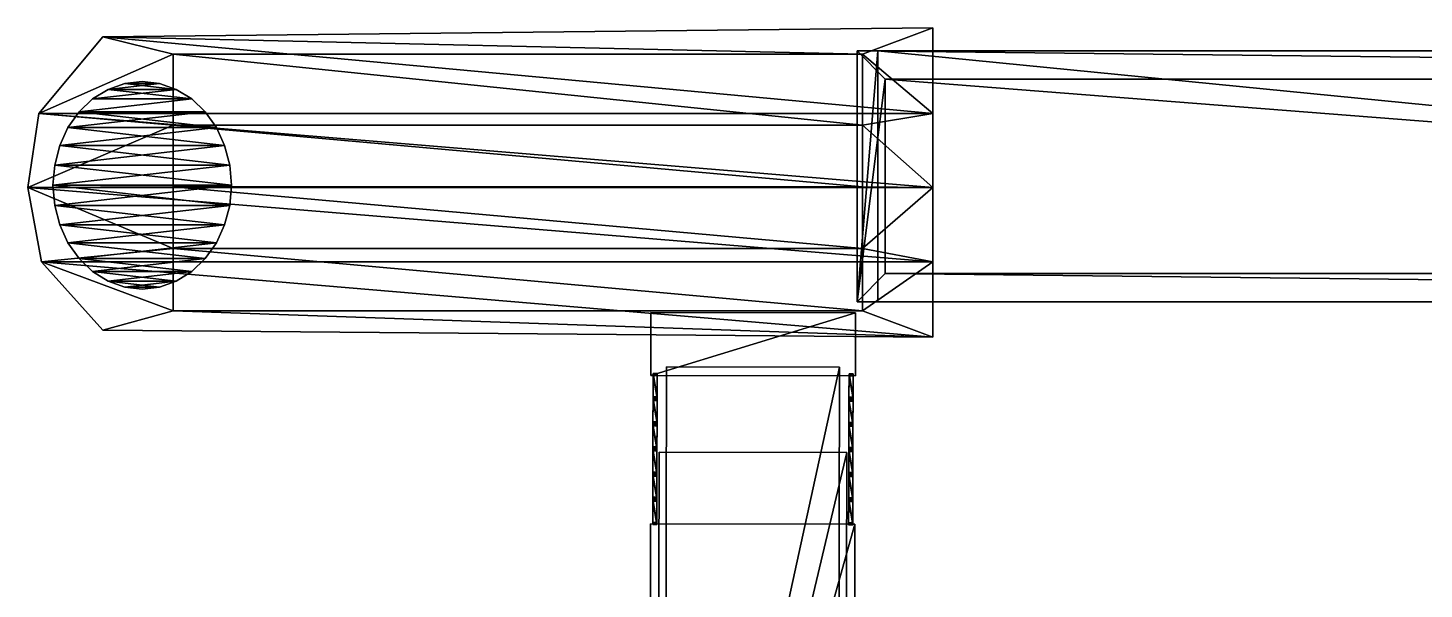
# Model space of a CAD drawing. Header units: millimetres. Extents: x -39 to 131, y -304 to 0.
# Drawn here: x -35.62 to -19.97, y -127.38 to -121.1 of the extents above; entities that cross this region are included whole.
import ezdxf

# ---------------------------------------------------------------- set-up
doc = ezdxf.new("R2010")
doc.units = ezdxf.units.MM
for name, color, linetype in [('CUBE_023_1', 7, 'Continuous'), ('MESH291', 7, 'Continuous'), ('MESH292', 7, 'Continuous'), ('MESH41', 7, 'Continuous'), ('MESH42', 7, 'Continuous'), ('MESH503', 7, 'Continuous'), ('TUNNEL1105', 7, 'Continuous'), ('TUNNEL2117', 7, 'Continuous'), ('TUNNEL3129', 7, 'Continuous')]:
    doc.layers.add(name, color=color, linetype=linetype)

msp = doc.modelspace()

# ---------------------------------------------------------------- meshes
at = {"layer": 'CUBE_023_1'}
mesh = msp.add_polyface(dxfattribs=at)
corners = [(1.88, -121.672, 7.955), (-26.328, -121.356, 5.884), (-26.013, -121.672, 5.907), (2.195, -121.356, 7.978), (-26.328, -121.356, 5.884), (1.88, -121.672, 7.955), (2.195, -121.356, 7.978), (-26.094, -121.356, 2.702), (-26.328, -121.356, 5.884), (2.429, -121.356, 4.797), (2.195, -121.356, 7.978), (2.429, -124.166, 4.797), (2.429, -121.356, 4.797), (2.195, -124.166, 7.978), (2.195, -121.356, 7.978), (1.88, -121.672, 7.955), (2.195, -124.166, 7.978), (1.88, -123.85, 7.955), (1.88, -121.672, 7.955), (-26.013, -121.672, 5.907), (1.88, -123.85, 7.955), (-26.013, -123.85, 5.907), (-26.013, -121.672, 5.907), (-26.328, -124.166, 5.884), (-26.013, -123.85, 5.907), (-26.328, -121.356, 5.884), (-26.094, -121.356, 2.702), (-26.328, -124.166, 5.884), (-26.328, -121.356, 5.884), (-26.094, -124.166, 2.702), (2.429, -124.166, 4.797), (-26.094, -124.166, 2.702), (-26.094, -121.356, 2.702), (2.195, -124.166, 7.978), (-26.094, -124.166, 2.702), (2.429, -124.166, 4.797), (-26.328, -124.166, 5.884), (2.195, -124.166, 7.978), (-26.013, -123.85, 5.907), (-26.328, -124.166, 5.884), (2.195, -124.166, 7.978), (1.88, -123.85, 7.955), (-26.013, -123.85, 5.907), (2.429, -121.356, 4.797)]
mesh.append_faces([[corners[k] for k in face] for face in [(0, 1, 2), (3, 4, 5), (6, 7, 8), (6, 9, 7), (10, 11, 12), (10, 13, 11), (14, 15, 16), (16, 15, 17), (18, 19, 20), (20, 19, 21), (22, 23, 24), (22, 25, 23), (26, 27, 28), (26, 29, 27), (30, 31, 32), (33, 34, 35), (33, 36, 34), (37, 38, 39), (40, 41, 42), (30, 32, 43)]])
at = {"layer": 'MESH291'}
mesh = msp.add_polyface(dxfattribs=at)
corners = [(-26.373, -124.974, 3.234), (-26.373, -124.996, 3.234), (-26.418, -124.996, 3.234), (-26.373, -124.974, 3.234), (-26.373, -125.253, 5.727), (-26.373, -124.996, 3.234), (-26.373, -124.974, 3.234), (-26.373, -125.234, 5.756), (-26.373, -125.253, 5.727), (-26.373, -125.234, 5.756), (-26.373, -124.974, 3.234), (-26.418, -124.974, 3.234), (-26.418, -124.974, 3.234), (-26.418, -124.974, 3.234), (-26.418, -124.996, 3.234), (-26.419, -125.253, 5.727), (-26.419, -125.253, 5.727), (-26.418, -124.996, 3.234), (-26.373, -125.253, 5.727), (-26.373, -125.253, 5.727), (-26.418, -124.996, 3.234), (-26.373, -124.996, 3.234), (-26.373, -125.253, 5.727), (-26.419, -125.259, 5.727), (-26.419, -125.253, 5.727), (-26.373, -125.259, 5.727), (-26.373, -125.253, 5.808), (-26.373, -125.259, 5.727), (-26.373, -125.253, 5.727), (-26.373, -125.253, 5.808), (-26.373, -125.259, 5.808), (-26.373, -125.259, 5.727), (-26.373, -125.253, 5.808), (-26.419, -125.259, 5.808), (-26.373, -125.259, 5.808), (-26.419, -125.253, 5.808), (-26.373, -125.253, 5.808), (-26.419, -125.234, 5.756), (-26.419, -125.253, 5.808), (-26.373, -125.253, 5.808), (-26.373, -125.234, 5.756), (-26.419, -125.234, 5.756), (-26.373, -125.234, 5.756), (-26.373, -125.253, 5.808), (-26.373, -125.253, 5.727), (-26.419, -125.234, 5.756), (-26.418, -124.974, 3.234), (-26.419, -125.253, 5.727), (-26.419, -125.234, 5.756), (-26.419, -125.234, 5.756), (-26.419, -125.253, 5.727), (-26.419, -125.253, 5.808), (-26.419, -125.253, 5.808), (-26.419, -125.253, 5.727), (-26.419, -125.259, 5.727), (-26.419, -125.253, 5.808), (-26.419, -125.259, 5.727), (-26.419, -125.259, 5.808), (-26.419, -125.259, 5.727), (-26.419, -125.278, 5.756), (-26.419, -125.259, 5.808), (-26.419, -125.259, 5.727), (-26.419, -125.535, 3.263), (-26.419, -125.278, 5.756), (-26.419, -125.259, 5.727), (-26.419, -125.516, 3.234), (-26.419, -125.535, 3.263), (-26.419, -125.259, 5.727), (-26.374, -125.516, 3.234), (-26.419, -125.516, 3.234), (-26.373, -125.259, 5.727), (-26.374, -125.516, 3.234), (-26.419, -125.259, 5.727), (-26.373, -125.259, 5.727), (-26.374, -125.535, 3.263), (-26.374, -125.516, 3.234), (-26.373, -125.259, 5.727), (-26.373, -125.278, 5.756), (-26.374, -125.535, 3.263), (-26.373, -125.259, 5.727), (-26.373, -125.259, 5.808), (-26.373, -125.278, 5.756), (-26.419, -125.259, 5.808), (-26.373, -125.278, 5.756), (-26.373, -125.259, 5.808), (-26.419, -125.278, 5.756), (-26.419, -125.278, 5.756), (-26.374, -125.535, 3.263), (-26.373, -125.278, 5.756), (-26.419, -125.278, 5.756), (-26.419, -125.535, 3.263), (-26.374, -125.535, 3.263), (-26.419, -125.535, 3.263), (-26.419, -125.516, 3.234), (-26.374, -125.535, 3.263), (-26.419, -125.516, 3.234), (-26.419, -125.534, 3.182), (-26.419, -125.535, 3.263), (-26.419, -125.516, 3.234), (-26.374, -125.535, 3.182), (-26.419, -125.534, 3.182), (-26.374, -125.516, 3.234), (-26.374, -125.516, 3.234), (-26.374, -125.535, 3.263), (-26.374, -125.535, 3.182), (-26.374, -125.516, 3.234), (-26.374, -125.535, 3.182), (-26.374, -125.535, 3.263), (-26.374, -125.541, 3.182), (-26.374, -125.535, 3.263), (-26.374, -125.541, 3.263), (-26.374, -125.541, 3.182), (-26.374, -125.535, 3.263), (-26.42, -125.541, 3.263), (-26.374, -125.541, 3.263), (-26.419, -125.535, 3.263), (-26.419, -125.534, 3.182), (-26.42, -125.541, 3.263), (-26.419, -125.535, 3.263), (-26.419, -125.534, 3.182), (-26.42, -125.541, 3.182), (-26.42, -125.541, 3.263), (-26.374, -125.535, 3.182), (-26.42, -125.541, 3.182), (-26.419, -125.534, 3.182), (-26.374, -125.541, 3.182), (-26.374, -125.56, 3.234), (-26.42, -125.541, 3.182), (-26.374, -125.541, 3.182), (-26.42, -125.559, 3.234), (-26.42, -125.541, 3.182), (-26.374, -125.56, 3.234), (-26.42, -125.541, 3.263), (-26.42, -125.541, 3.182), (-26.42, -125.559, 3.234), (-26.42, -125.541, 3.263), (-26.42, -125.559, 3.234), (-26.42, -125.816, 5.727), (-26.42, -125.541, 3.263), (-26.374, -125.56, 3.234), (-26.42, -125.559, 3.234), (-26.374, -125.541, 3.263), (-26.374, -125.56, 3.234), (-26.42, -125.541, 3.263), (-26.374, -125.541, 3.263), (-26.374, -125.56, 3.234), (-26.374, -125.541, 3.182), (-26.374, -125.541, 3.263), (-26.375, -125.816, 5.727), (-26.374, -125.56, 3.234), (-26.374, -125.541, 3.263), (-26.375, -125.797, 5.756), (-26.375, -125.816, 5.727), (-26.375, -125.797, 5.756), (-26.374, -125.541, 3.263), (-26.42, -125.541, 3.263), (-26.42, -125.797, 5.756), (-26.42, -125.541, 3.263), (-26.42, -125.816, 5.727), (-26.42, -125.797, 5.756), (-26.42, -125.797, 5.756), (-26.42, -125.816, 5.727), (-26.42, -125.816, 5.808), (-26.42, -125.816, 5.808), (-26.42, -125.816, 5.727), (-26.42, -125.822, 5.727), (-26.375, -125.816, 5.727), (-26.42, -125.822, 5.727), (-26.42, -125.816, 5.727), (-26.375, -125.822, 5.727), (-26.375, -125.816, 5.808), (-26.375, -125.822, 5.727), (-26.375, -125.816, 5.727), (-26.375, -125.816, 5.808), (-26.375, -125.822, 5.808), (-26.375, -125.822, 5.727), (-26.375, -125.816, 5.808), (-26.42, -125.822, 5.808), (-26.375, -125.822, 5.808), (-26.42, -125.816, 5.808), (-26.375, -125.816, 5.808), (-26.42, -125.797, 5.756), (-26.42, -125.816, 5.808), (-26.375, -125.816, 5.808), (-26.375, -125.797, 5.756), (-26.42, -125.797, 5.756), (-26.375, -125.797, 5.756), (-26.375, -125.816, 5.808), (-26.375, -125.816, 5.727), (-26.42, -125.816, 5.808), (-26.42, -125.822, 5.727), (-26.42, -125.822, 5.808), (-26.42, -125.822, 5.727), (-26.42, -125.841, 5.756), (-26.42, -125.822, 5.808), (-26.42, -125.822, 5.727), (-26.421, -126.098, 3.263), (-26.42, -125.841, 5.756), (-26.42, -125.822, 5.727), (-26.421, -126.079, 3.234), (-26.421, -126.098, 3.263), (-26.42, -125.822, 5.727), (-26.375, -126.079, 3.234), (-26.421, -126.079, 3.234), (-26.375, -125.822, 5.727), (-26.375, -126.079, 3.234), (-26.42, -125.822, 5.727), (-26.375, -125.822, 5.727), (-26.375, -126.098, 3.263), (-26.375, -126.079, 3.234), (-26.375, -125.822, 5.727), (-26.375, -125.841, 5.756), (-26.375, -126.098, 3.263), (-26.375, -125.822, 5.727), (-26.375, -125.822, 5.808), (-26.375, -125.841, 5.756), (-26.42, -125.822, 5.808), (-26.375, -125.841, 5.756), (-26.375, -125.822, 5.808), (-26.42, -125.822, 5.808), (-26.42, -125.841, 5.756), (-26.375, -125.841, 5.756), (-26.42, -125.841, 5.756), (-26.375, -126.098, 3.263), (-26.375, -125.841, 5.756), (-26.421, -126.098, 3.263), (-26.375, -126.098, 3.263), (-26.421, -126.098, 3.263), (-26.421, -126.104, 3.263), (-26.421, -126.098, 3.263), (-26.421, -126.079, 3.234), (-26.375, -126.098, 3.263), (-26.421, -126.079, 3.234), (-26.421, -126.098, 3.182), (-26.421, -126.098, 3.263), (-26.421, -126.079, 3.234), (-26.375, -126.098, 3.182), (-26.421, -126.098, 3.182), (-26.375, -126.079, 3.234), (-26.375, -126.079, 3.234), (-26.375, -126.098, 3.263), (-26.375, -126.098, 3.182), (-26.375, -126.098, 3.263), (-26.421, -126.079, 3.234), (-26.375, -126.079, 3.234), (-26.375, -126.098, 3.182), (-26.375, -126.098, 3.263), (-26.375, -126.104, 3.182), (-26.375, -126.098, 3.263), (-26.375, -126.104, 3.263), (-26.375, -126.104, 3.182), (-26.375, -126.104, 3.263), (-26.375, -126.104, 3.263), (-26.375, -126.123, 3.234), (-26.421, -126.104, 3.263), (-26.375, -126.104, 3.263), (-26.375, -126.123, 3.234), (-26.375, -126.104, 3.182), (-26.375, -126.104, 3.263), (-26.376, -126.379, 5.727), (-26.375, -126.123, 3.234), (-26.375, -126.104, 3.263), (-26.376, -126.36, 5.756), (-26.376, -126.379, 5.727), (-26.376, -126.36, 5.756), (-26.375, -126.104, 3.263), (-26.421, -126.104, 3.263), (-26.376, -126.36, 5.756), (-26.421, -126.104, 3.263), (-26.421, -126.36, 5.756), (-26.421, -126.104, 3.263), (-26.421, -126.379, 5.727), (-26.421, -126.36, 5.756), (-26.421, -126.104, 3.263), (-26.421, -126.123, 3.234), (-26.421, -126.379, 5.727), (-26.421, -126.104, 3.263), (-26.421, -126.104, 3.182), (-26.421, -126.123, 3.234), (-26.421, -126.098, 3.182), (-26.421, -126.104, 3.182), (-26.421, -126.104, 3.263), (-26.375, -126.098, 3.182), (-26.421, -126.104, 3.182), (-26.421, -126.098, 3.182), (-26.375, -126.104, 3.182), (-26.375, -126.123, 3.234), (-26.421, -126.104, 3.182), (-26.375, -126.104, 3.182), (-26.421, -126.123, 3.234), (-26.421, -126.123, 3.234), (-26.376, -126.379, 5.727), (-26.421, -126.123, 3.234), (-26.375, -126.123, 3.234), (-26.421, -126.379, 5.727), (-26.421, -126.123, 3.234), (-26.376, -126.379, 5.727), (-26.376, -126.379, 5.727), (-26.421, -126.385, 5.727), (-26.421, -126.379, 5.727), (-26.376, -126.385, 5.727), (-26.376, -126.379, 5.808), (-26.376, -126.385, 5.727), (-26.376, -126.379, 5.727), (-26.376, -126.379, 5.808), (-26.376, -126.385, 5.808), (-26.376, -126.385, 5.727), (-26.376, -126.379, 5.808), (-26.421, -126.385, 5.808), (-26.376, -126.385, 5.808), (-26.421, -126.379, 5.808), (-26.376, -126.379, 5.808), (-26.421, -126.36, 5.756), (-26.421, -126.379, 5.808), (-26.376, -126.379, 5.808), (-26.376, -126.36, 5.756), (-26.421, -126.36, 5.756), (-26.376, -126.36, 5.756), (-26.376, -126.379, 5.808), (-26.376, -126.379, 5.727), (-26.421, -126.36, 5.756), (-26.421, -126.379, 5.727), (-26.421, -126.379, 5.808), (-26.421, -126.379, 5.808), (-26.421, -126.379, 5.727), (-26.421, -126.385, 5.727), (-26.421, -126.379, 5.808), (-26.421, -126.385, 5.727), (-26.421, -126.385, 5.808), (-26.421, -126.385, 5.727), (-26.421, -126.404, 5.756), (-26.421, -126.385, 5.808), (-26.421, -126.385, 5.727), (-26.422, -126.642, 3.234), (-26.421, -126.404, 5.756), (-26.421, -126.385, 5.727), (-26.376, -126.642, 3.234), (-26.422, -126.642, 3.234), (-26.376, -126.385, 5.727), (-26.376, -126.642, 3.234), (-26.421, -126.385, 5.727), (-26.376, -126.385, 5.727), (-26.377, -126.664, 3.234), (-26.376, -126.642, 3.234), (-26.376, -126.385, 5.727), (-26.376, -126.404, 5.756), (-26.377, -126.664, 3.234), (-26.376, -126.385, 5.727), (-26.376, -126.385, 5.808), (-26.376, -126.404, 5.756), (-26.421, -126.385, 5.808), (-26.376, -126.404, 5.756), (-26.376, -126.385, 5.808), (-26.421, -126.385, 5.808), (-26.421, -126.404, 5.756), (-26.376, -126.404, 5.756), (-26.421, -126.404, 5.756), (-26.377, -126.664, 3.234), (-26.376, -126.404, 5.756), (-26.421, -126.404, 5.756), (-26.422, -126.664, 3.234), (-26.377, -126.664, 3.234), (-26.421, -126.404, 5.756), (-26.422, -126.642, 3.234), (-26.422, -126.664, 3.234), (-26.376, -126.642, 3.234), (-26.422, -126.664, 3.234), (-26.422, -126.642, 3.234), (-26.377, -126.664, 3.234), (-26.421, -126.098, 3.182), (-26.421, -126.104, 3.263), (-26.421, -126.098, 3.263), (-26.42, -125.816, 5.727), (-26.42, -125.559, 3.234), (-26.375, -125.816, 5.727), (-26.375, -125.816, 5.727), (-26.42, -125.559, 3.234), (-26.374, -125.56, 3.234)]
mesh.append_faces([[corners[k] for k in face] for face in [(0, 1, 2), (3, 4, 5), (6, 7, 8), (9, 10, 11), (0, 2, 12), (13, 14, 15), (16, 17, 18), (19, 20, 21), (22, 23, 24), (22, 25, 23), (26, 27, 28), (29, 30, 31), (32, 33, 34), (32, 35, 33), (36, 37, 38), (39, 40, 41), (42, 43, 44), (9, 11, 45), (46, 47, 48), (49, 50, 51), (52, 53, 54), (55, 56, 57), (58, 59, 60), (61, 62, 63), (64, 65, 66), (67, 68, 69), (70, 71, 72), (73, 74, 75), (76, 77, 78), (79, 80, 81), (82, 83, 84), (82, 85, 83), (86, 87, 88), (89, 90, 91), (92, 93, 94), (95, 96, 97), (98, 99, 100), (101, 99, 98), (102, 103, 104), (94, 93, 105), (106, 107, 108), (109, 110, 111), (112, 113, 114), (112, 115, 113), (116, 117, 118), (119, 120, 121), (122, 123, 124), (122, 125, 123), (126, 127, 128), (129, 130, 131), (132, 133, 134), (135, 136, 137), (138, 139, 140), (141, 142, 143), (144, 145, 146), (147, 148, 149), (150, 151, 152), (153, 154, 155), (153, 155, 156), (157, 158, 159), (160, 161, 162), (163, 164, 165), (166, 167, 168), (166, 169, 167), (170, 171, 172), (173, 174, 175), (176, 177, 178), (176, 179, 177), (180, 181, 182), (183, 184, 185), (186, 187, 188), (189, 190, 191), (192, 193, 194), (195, 196, 197), (198, 199, 200), (201, 202, 203), (204, 205, 206), (207, 208, 209), (210, 211, 212), (213, 214, 215), (216, 217, 218), (219, 220, 221), (222, 223, 224), (222, 225, 223), (226, 227, 228), (229, 230, 231), (232, 233, 234), (235, 236, 237), (238, 236, 235), (239, 240, 241), (242, 243, 244), (245, 246, 247), (248, 249, 250), (226, 228, 251), (252, 253, 254), (255, 256, 257), (258, 259, 260), (261, 262, 263), (264, 265, 266), (267, 268, 269), (270, 271, 272), (273, 274, 275), (276, 277, 278), (279, 280, 281), (282, 283, 284), (282, 285, 283), (286, 287, 288), (289, 287, 286), (254, 253, 290), (291, 292, 293), (294, 295, 296), (297, 298, 299), (297, 300, 298), (301, 302, 303), (304, 305, 306), (307, 308, 309), (307, 310, 308), (311, 312, 313), (314, 315, 316), (317, 318, 319), (320, 321, 322), (323, 324, 325), (326, 327, 328), (329, 330, 331), (332, 333, 334), (335, 336, 337), (338, 339, 340), (341, 342, 343), (344, 345, 346), (347, 348, 349), (350, 351, 352), (353, 354, 355), (356, 357, 358), (359, 360, 361), (362, 363, 364), (365, 366, 367), (365, 368, 366), (369, 370, 371), (372, 373, 374), (375, 376, 377)]])
at = {"layer": 'MESH292'}
mesh = msp.add_polyface(dxfattribs=at)
corners = [(-28.617, -126.38, 5.727), (-28.617, -126.637, 3.234), (-28.617, -126.399, 5.756), (-28.617, -126.38, 5.727), (-28.572, -126.637, 3.234), (-28.617, -126.637, 3.234), (-28.571, -126.38, 5.727), (-28.571, -126.38, 5.727), (-28.572, -126.659, 3.234), (-28.572, -126.637, 3.234), (-28.571, -126.38, 5.727), (-28.571, -126.399, 5.756), (-28.572, -126.659, 3.234), (-28.571, -126.38, 5.727), (-28.571, -126.38, 5.808), (-28.571, -126.399, 5.756), (-28.571, -126.374, 5.808), (-28.571, -126.38, 5.808), (-28.571, -126.38, 5.727), (-28.571, -126.374, 5.808), (-28.617, -126.38, 5.808), (-28.571, -126.38, 5.808), (-28.617, -126.374, 5.808), (-28.571, -126.374, 5.808), (-28.617, -126.355, 5.756), (-28.617, -126.374, 5.808), (-28.571, -126.374, 5.808), (-28.571, -126.355, 5.756), (-28.617, -126.355, 5.756), (-28.571, -126.355, 5.756), (-28.571, -126.374, 5.808), (-28.571, -126.374, 5.727), (-28.571, -126.374, 5.808), (-28.571, -126.38, 5.727), (-28.571, -126.374, 5.727), (-28.571, -126.374, 5.727), (-28.571, -126.38, 5.727), (-28.617, -126.38, 5.727), (-28.617, -126.374, 5.727), (-28.617, -126.374, 5.808), (-28.617, -126.374, 5.727), (-28.617, -126.38, 5.727), (-28.617, -126.355, 5.756), (-28.617, -126.374, 5.727), (-28.617, -126.374, 5.808), (-28.616, -126.099, 3.263), (-28.617, -126.374, 5.727), (-28.617, -126.355, 5.756), (-28.616, -126.099, 3.263), (-28.616, -126.118, 3.234), (-28.617, -126.374, 5.727), (-28.616, -126.099, 3.263), (-28.571, -126.118, 3.234), (-28.616, -126.118, 3.234), (-28.571, -126.099, 3.263), (-28.571, -126.099, 3.263), (-28.571, -126.374, 5.727), (-28.571, -126.118, 3.234), (-28.571, -126.099, 3.263), (-28.571, -126.355, 5.756), (-28.571, -126.374, 5.727), (-28.571, -126.355, 5.756), (-28.571, -126.099, 3.263), (-28.616, -126.099, 3.263), (-28.571, -126.093, 3.263), (-28.616, -126.099, 3.263), (-28.571, -126.099, 3.263), (-28.616, -126.093, 3.263), (-28.616, -125.836, 5.756), (-28.616, -126.093, 3.263), (-28.571, -126.093, 3.263), (-28.615, -125.817, 5.727), (-28.616, -126.093, 3.263), (-28.616, -125.836, 5.756), (-28.615, -125.817, 5.727), (-28.616, -126.074, 3.234), (-28.616, -126.093, 3.263), (-28.615, -125.817, 5.727), (-28.571, -126.074, 3.234), (-28.616, -126.074, 3.234), (-28.57, -125.817, 5.727), (-28.57, -125.817, 5.727), (-28.571, -126.093, 3.263), (-28.571, -126.074, 3.234), (-28.57, -125.817, 5.727), (-28.57, -125.836, 5.756), (-28.571, -126.093, 3.263), (-28.57, -125.817, 5.727), (-28.57, -125.817, 5.808), (-28.57, -125.836, 5.756), (-28.57, -125.811, 5.808), (-28.57, -125.817, 5.808), (-28.57, -125.817, 5.727), (-28.57, -125.811, 5.808), (-28.615, -125.817, 5.808), (-28.57, -125.817, 5.808), (-28.615, -125.811, 5.808), (-28.57, -125.811, 5.808), (-28.615, -125.792, 5.756), (-28.615, -125.811, 5.808), (-28.57, -125.811, 5.808), (-28.57, -125.792, 5.756), (-28.615, -125.792, 5.756), (-28.57, -125.792, 5.756), (-28.57, -125.811, 5.808), (-28.57, -125.811, 5.727), (-28.57, -125.811, 5.808), (-28.57, -125.817, 5.727), (-28.57, -125.811, 5.727), (-28.57, -125.811, 5.727), (-28.57, -125.817, 5.727), (-28.615, -125.817, 5.727), (-28.615, -125.811, 5.727), (-28.615, -125.811, 5.808), (-28.615, -125.811, 5.727), (-28.615, -125.817, 5.727), (-28.615, -125.792, 5.756), (-28.615, -125.811, 5.727), (-28.615, -125.811, 5.808), (-28.615, -125.536, 3.263), (-28.615, -125.811, 5.727), (-28.615, -125.792, 5.756), (-28.615, -125.536, 3.263), (-28.615, -125.554, 3.234), (-28.615, -125.811, 5.727), (-28.615, -125.536, 3.263), (-28.569, -125.555, 3.234), (-28.615, -125.554, 3.234), (-28.569, -125.536, 3.263), (-28.569, -125.555, 3.234), (-28.615, -125.536, 3.263), (-28.569, -125.536, 3.263), (-28.57, -125.811, 5.727), (-28.569, -125.555, 3.234), (-28.569, -125.536, 3.263), (-28.57, -125.792, 5.756), (-28.57, -125.811, 5.727), (-28.57, -125.792, 5.756), (-28.569, -125.536, 3.263), (-28.615, -125.536, 3.263), (-28.569, -125.53, 3.263), (-28.615, -125.536, 3.263), (-28.569, -125.536, 3.263), (-28.615, -125.53, 3.263), (-28.615, -125.53, 3.263), (-28.615, -125.511, 3.234), (-28.569, -125.53, 3.263), (-28.615, -125.511, 3.234), (-28.615, -125.529, 3.182), (-28.615, -125.53, 3.263), (-28.615, -125.511, 3.234), (-28.569, -125.53, 3.182), (-28.615, -125.529, 3.182), (-28.569, -125.511, 3.234), (-28.569, -125.53, 3.182), (-28.615, -125.511, 3.234), (-28.569, -125.511, 3.234), (-28.569, -125.53, 3.263), (-28.569, -125.53, 3.182), (-28.569, -125.254, 5.727), (-28.569, -125.53, 3.263), (-28.569, -125.511, 3.234), (-28.569, -125.254, 5.727), (-28.569, -125.273, 5.756), (-28.569, -125.53, 3.263), (-28.569, -125.254, 5.727), (-28.569, -125.254, 5.808), (-28.569, -125.273, 5.756), (-28.569, -125.248, 5.808), (-28.569, -125.254, 5.808), (-28.569, -125.254, 5.727), (-28.569, -125.248, 5.808), (-28.614, -125.254, 5.808), (-28.569, -125.254, 5.808), (-28.614, -125.248, 5.808), (-28.569, -125.248, 5.808), (-28.614, -125.229, 5.756), (-28.614, -125.248, 5.808), (-28.569, -125.248, 5.808), (-28.569, -125.229, 5.756), (-28.614, -125.229, 5.756), (-28.569, -125.229, 5.756), (-28.569, -125.248, 5.808), (-28.569, -125.248, 5.727), (-28.569, -125.248, 5.808), (-28.569, -125.254, 5.727), (-28.569, -125.248, 5.727), (-28.569, -125.248, 5.727), (-28.569, -125.254, 5.727), (-28.614, -125.254, 5.727), (-28.569, -125.254, 5.727), (-28.569, -125.511, 3.234), (-28.614, -125.254, 5.727), (-28.615, -125.511, 3.234), (-28.569, -125.53, 3.263), (-28.615, -125.511, 3.234), (-28.569, -125.511, 3.234), (-28.614, -125.254, 5.727), (-28.615, -125.511, 3.234), (-28.615, -125.53, 3.263), (-28.614, -125.254, 5.727), (-28.615, -125.53, 3.263), (-28.614, -125.273, 5.756), (-28.614, -125.273, 5.756), (-28.615, -125.53, 3.263), (-28.569, -125.53, 3.263), (-28.569, -125.273, 5.756), (-28.614, -125.254, 5.808), (-28.614, -125.273, 5.756), (-28.569, -125.273, 5.756), (-28.614, -125.254, 5.727), (-28.614, -125.273, 5.756), (-28.614, -125.254, 5.808), (-28.614, -125.248, 5.808), (-28.614, -125.254, 5.727), (-28.614, -125.254, 5.808), (-28.614, -125.248, 5.808), (-28.614, -125.248, 5.727), (-28.614, -125.254, 5.727), (-28.614, -125.229, 5.756), (-28.614, -125.248, 5.727), (-28.614, -125.248, 5.808), (-28.614, -124.969, 3.234), (-28.614, -125.248, 5.727), (-28.614, -125.229, 5.756), (-28.614, -124.969, 3.234), (-28.614, -124.991, 3.234), (-28.614, -125.248, 5.727), (-28.568, -124.969, 3.234), (-28.614, -124.991, 3.234), (-28.614, -124.969, 3.234), (-28.568, -124.991, 3.234), (-28.568, -124.969, 3.234), (-28.569, -125.248, 5.727), (-28.568, -124.991, 3.234), (-28.568, -124.969, 3.234), (-28.569, -125.229, 5.756), (-28.569, -125.248, 5.727), (-28.569, -125.229, 5.756), (-28.568, -124.969, 3.234), (-28.614, -124.969, 3.234), (-28.569, -125.229, 5.756), (-28.614, -124.969, 3.234), (-28.614, -125.229, 5.756), (-28.569, -125.248, 5.727), (-28.614, -124.991, 3.234), (-28.568, -124.991, 3.234), (-28.614, -125.248, 5.727), (-28.614, -124.991, 3.234), (-28.569, -125.248, 5.727), (-28.614, -125.248, 5.727), (-28.614, -125.254, 5.808), (-28.569, -125.273, 5.756), (-28.569, -125.254, 5.808), (-28.569, -125.53, 3.182), (-28.569, -125.53, 3.263), (-28.569, -125.536, 3.182), (-28.569, -125.53, 3.263), (-28.569, -125.536, 3.263), (-28.569, -125.536, 3.182), (-28.569, -125.536, 3.263), (-28.569, -125.555, 3.234), (-28.569, -125.536, 3.182), (-28.569, -125.555, 3.234), (-28.615, -125.536, 3.182), (-28.569, -125.536, 3.182), (-28.615, -125.554, 3.234), (-28.615, -125.536, 3.182), (-28.569, -125.555, 3.234), (-28.615, -125.536, 3.263), (-28.615, -125.536, 3.182), (-28.615, -125.554, 3.234), (-28.615, -125.529, 3.182), (-28.615, -125.536, 3.182), (-28.615, -125.536, 3.263), (-28.569, -125.53, 3.182), (-28.615, -125.536, 3.182), (-28.615, -125.529, 3.182), (-28.569, -125.536, 3.182), (-28.615, -125.529, 3.182), (-28.615, -125.536, 3.263), (-28.615, -125.53, 3.263), (-28.57, -125.811, 5.727), (-28.615, -125.554, 3.234), (-28.569, -125.555, 3.234), (-28.615, -125.811, 5.727), (-28.615, -125.554, 3.234), (-28.57, -125.811, 5.727), (-28.615, -125.792, 5.756), (-28.615, -125.811, 5.808), (-28.615, -125.817, 5.727), (-28.615, -125.817, 5.808), (-28.615, -125.817, 5.727), (-28.616, -125.836, 5.756), (-28.615, -125.817, 5.808), (-28.615, -125.817, 5.808), (-28.616, -125.836, 5.756), (-28.57, -125.836, 5.756), (-28.616, -125.836, 5.756), (-28.571, -126.093, 3.263), (-28.57, -125.836, 5.756), (-28.615, -125.817, 5.808), (-28.57, -125.836, 5.756), (-28.57, -125.817, 5.808), (-28.571, -126.093, 3.263), (-28.616, -126.074, 3.234), (-28.571, -126.074, 3.234), (-28.616, -126.093, 3.263), (-28.616, -126.074, 3.234), (-28.571, -126.093, 3.263), (-28.616, -126.074, 3.234), (-28.616, -126.093, 3.182), (-28.616, -126.093, 3.263), (-28.616, -126.074, 3.234), (-28.571, -126.093, 3.182), (-28.616, -126.093, 3.182), (-28.571, -126.074, 3.234), (-28.571, -126.093, 3.182), (-28.616, -126.074, 3.234), (-28.571, -126.074, 3.234), (-28.571, -126.093, 3.263), (-28.571, -126.093, 3.182), (-28.571, -126.093, 3.182), (-28.571, -126.093, 3.263), (-28.571, -126.099, 3.182), (-28.571, -126.093, 3.263), (-28.571, -126.099, 3.263), (-28.571, -126.099, 3.182), (-28.571, -126.099, 3.263), (-28.571, -126.118, 3.234), (-28.571, -126.099, 3.182), (-28.571, -126.118, 3.234), (-28.616, -126.099, 3.182), (-28.571, -126.099, 3.182), (-28.616, -126.118, 3.234), (-28.616, -126.099, 3.182), (-28.571, -126.118, 3.234), (-28.616, -126.099, 3.263), (-28.616, -126.099, 3.182), (-28.616, -126.118, 3.234), (-28.616, -126.093, 3.182), (-28.616, -126.099, 3.182), (-28.616, -126.099, 3.263), (-28.571, -126.093, 3.182), (-28.616, -126.099, 3.182), (-28.616, -126.093, 3.182), (-28.571, -126.099, 3.182), (-28.616, -126.093, 3.182), (-28.616, -126.099, 3.263), (-28.616, -126.093, 3.263), (-28.571, -126.374, 5.727), (-28.616, -126.118, 3.234), (-28.571, -126.118, 3.234), (-28.617, -126.374, 5.727), (-28.616, -126.118, 3.234), (-28.571, -126.374, 5.727), (-28.571, -126.355, 5.756), (-28.616, -126.099, 3.263), (-28.617, -126.355, 5.756), (-28.617, -126.374, 5.808), (-28.617, -126.38, 5.727), (-28.617, -126.38, 5.808), (-28.617, -126.38, 5.727), (-28.617, -126.399, 5.756), (-28.617, -126.38, 5.808), (-28.617, -126.38, 5.808), (-28.617, -126.399, 5.756), (-28.571, -126.399, 5.756), (-28.617, -126.399, 5.756), (-28.572, -126.659, 3.234), (-28.571, -126.399, 5.756), (-28.617, -126.659, 3.234), (-28.617, -126.399, 5.756), (-28.617, -126.637, 3.234), (-28.617, -126.659, 3.234), (-28.572, -126.637, 3.234), (-28.617, -126.659, 3.234), (-28.617, -126.637, 3.234), (-28.572, -126.659, 3.234), (-28.571, -126.38, 5.808)]
mesh.append_faces([[corners[k] for k in face] for face in [(0, 1, 2), (3, 4, 5), (6, 4, 3), (7, 8, 9), (10, 11, 12), (13, 14, 15), (16, 17, 18), (19, 20, 21), (19, 22, 20), (23, 24, 25), (26, 27, 28), (29, 30, 31), (32, 33, 34), (35, 36, 37), (35, 37, 38), (39, 40, 41), (42, 43, 44), (45, 46, 47), (48, 49, 50), (51, 52, 53), (54, 52, 51), (55, 56, 57), (58, 59, 60), (61, 62, 63), (64, 65, 66), (64, 67, 65), (68, 69, 70), (71, 72, 73), (74, 75, 76), (77, 78, 79), (80, 78, 77), (81, 82, 83), (84, 85, 86), (87, 88, 89), (90, 91, 92), (93, 94, 95), (93, 96, 94), (97, 98, 99), (100, 101, 102), (103, 104, 105), (106, 107, 108), (109, 110, 111), (109, 111, 112), (113, 114, 115), (116, 117, 118), (119, 120, 121), (122, 123, 124), (125, 126, 127), (128, 129, 130), (131, 132, 133), (134, 135, 136), (137, 138, 139), (140, 141, 142), (140, 143, 141), (144, 145, 146), (147, 148, 149), (150, 151, 152), (153, 154, 155), (156, 157, 158), (159, 160, 161), (162, 163, 164), (165, 166, 167), (168, 169, 170), (171, 172, 173), (171, 174, 172), (175, 176, 177), (178, 179, 180), (181, 182, 183), (184, 185, 186), (187, 188, 189), (190, 191, 192), (192, 191, 193), (194, 195, 196), (197, 198, 199), (200, 201, 202), (203, 204, 205), (203, 205, 206), (207, 208, 209), (210, 211, 212), (213, 214, 215), (216, 217, 218), (219, 220, 221), (222, 223, 224), (225, 226, 227), (228, 229, 230), (228, 231, 229), (232, 233, 234), (235, 236, 237), (238, 239, 240), (241, 242, 243), (244, 245, 246), (247, 248, 249), (187, 189, 250), (251, 252, 253), (254, 255, 256), (257, 258, 259), (260, 261, 262), (263, 264, 265), (266, 267, 268), (269, 270, 271), (272, 273, 274), (275, 276, 277), (275, 278, 276), (279, 280, 281), (282, 283, 284), (285, 286, 287), (137, 139, 288), (289, 290, 291), (292, 293, 294), (295, 296, 297), (298, 299, 300), (301, 302, 303), (304, 305, 306), (307, 308, 309), (310, 311, 312), (313, 314, 315), (316, 317, 318), (319, 320, 321), (322, 323, 324), (325, 326, 327), (328, 329, 330), (331, 332, 333), (334, 335, 336), (337, 338, 339), (340, 341, 342), (343, 344, 345), (343, 346, 344), (347, 348, 349), (350, 351, 352), (353, 354, 355), (356, 357, 358), (359, 360, 361), (362, 363, 364), (365, 366, 367), (368, 369, 370), (368, 371, 369), (372, 373, 374), (375, 376, 377), (375, 378, 376), (365, 367, 379)]])
at = {"layer": 'MESH41'}
mesh = msp.add_polyface(dxfattribs=at)
corners = [(-34.144, -124.001, 5.387), (-34.339, -124.023, 5.387), (-34.534, -124.001, 5.387), (-34.339, -124.023, 7.387), (-34.339, -124.023, 5.387), (-34.144, -124.001, 5.387), (-34.534, -124.001, 7.387), (-34.339, -124.023, 5.387), (-34.339, -124.023, 7.387), (-34.534, -124.001, 5.387), (-34.721, -123.935, 7.387), (-34.534, -124.001, 5.387), (-34.534, -124.001, 7.387), (-34.721, -123.935, 5.387), (-34.894, -123.827, 7.387), (-34.721, -123.935, 5.387), (-34.721, -123.935, 7.387), (-34.894, -123.827, 5.387), (-35.046, -123.683, 7.387), (-34.894, -123.827, 5.387), (-34.894, -123.827, 7.387), (-35.046, -123.683, 5.387), (-35.17, -123.507, 5.387), (-35.046, -123.683, 5.387), (-35.046, -123.683, 7.387), (-33.632, -123.683, 5.387), (-35.046, -123.683, 5.387), (-35.17, -123.507, 5.387), (-33.783, -123.827, 5.387), (-33.783, -123.827, 7.387), (-33.783, -123.827, 5.387), (-33.632, -123.683, 5.387), (-33.956, -123.935, 7.387), (-33.783, -123.827, 5.387), (-33.783, -123.827, 7.387), (-33.956, -123.935, 5.387), (-34.144, -124.001, 7.387), (-33.956, -123.935, 5.387), (-33.956, -123.935, 7.387), (-34.144, -124.001, 5.387), (-34.144, -124.001, 7.387), (-34.144, -124.001, 7.387), (-34.534, -124.001, 7.387), (-34.339, -124.023, 7.387), (-33.956, -123.935, 7.387), (-34.721, -123.935, 7.387), (-33.783, -123.827, 7.387), (-34.894, -123.827, 7.387), (-33.632, -123.683, 7.387), (-35.046, -123.683, 7.387), (-33.507, -123.507, 7.387), (-35.17, -123.507, 7.387), (-33.415, -123.306, 7.387), (-35.262, -123.306, 7.387), (-33.358, -123.088, 7.387), (-35.319, -123.088, 7.387), (-33.339, -122.861, 7.387), (-35.339, -122.861, 7.387), (-33.358, -122.635, 7.387), (-33.358, -122.635, 7.387), (-33.339, -122.861, 7.387), (-33.339, -122.861, 5.387), (-33.339, -122.861, 7.387), (-33.358, -123.088, 5.387), (-33.339, -122.861, 5.387), (-33.358, -123.088, 7.387), (-33.358, -123.088, 7.387), (-33.415, -123.306, 5.387), (-33.358, -123.088, 5.387), (-33.415, -123.306, 7.387), (-33.415, -123.306, 7.387), (-33.507, -123.507, 5.387), (-33.415, -123.306, 5.387), (-33.507, -123.507, 7.387), (-33.507, -123.507, 7.387), (-33.632, -123.683, 5.387), (-33.507, -123.507, 5.387), (-33.632, -123.683, 7.387), (-33.632, -123.683, 7.387), (-33.507, -123.507, 5.387), (-35.262, -123.306, 5.387), (-35.262, -123.306, 5.387), (-35.17, -123.507, 5.387), (-35.17, -123.507, 7.387), (-35.17, -123.507, 7.387), (-35.262, -123.306, 7.387), (-35.319, -123.088, 5.387), (-35.262, -123.306, 5.387), (-35.262, -123.306, 7.387), (-33.415, -123.306, 5.387), (-35.319, -123.088, 5.387), (-33.358, -123.088, 5.387), (-35.339, -122.861, 5.387), (-35.339, -122.861, 5.387), (-35.319, -123.088, 5.387), (-35.319, -123.088, 7.387), (-35.319, -123.088, 7.387), (-35.339, -122.861, 7.387), (-35.319, -122.635, 5.387), (-35.339, -122.861, 5.387), (-35.339, -122.861, 7.387), (-33.339, -122.861, 5.387), (-35.319, -122.635, 5.387), (-33.358, -122.635, 5.387), (-35.262, -122.417, 5.387), (-35.262, -122.417, 5.387), (-35.319, -122.635, 5.387), (-35.319, -122.635, 7.387), (-35.319, -122.635, 7.387), (-35.319, -122.635, 7.387), (-33.415, -122.417, 7.387), (-33.415, -122.417, 7.387), (-33.358, -122.635, 7.387), (-33.358, -122.635, 5.387), (-33.358, -122.635, 5.387), (-33.415, -122.417, 5.387), (-33.415, -122.417, 5.387), (-35.17, -122.216, 5.387), (-35.17, -122.216, 5.387), (-35.262, -122.417, 5.387), (-35.262, -122.417, 7.387), (-35.262, -122.417, 7.387), (-35.262, -122.417, 7.387), (-33.507, -122.216, 7.387), (-33.507, -122.216, 7.387), (-33.415, -122.417, 7.387), (-33.415, -122.417, 5.387), (-33.507, -122.216, 5.387), (-33.507, -122.216, 5.387), (-35.046, -122.04, 5.387), (-35.046, -122.04, 5.387), (-35.17, -122.216, 5.387), (-35.17, -122.216, 7.387), (-35.17, -122.216, 7.387), (-35.17, -122.216, 7.387), (-33.632, -122.04, 7.387), (-33.632, -122.04, 7.387), (-33.507, -122.216, 7.387), (-33.507, -122.216, 5.387), (-33.632, -122.04, 5.387), (-33.632, -122.04, 5.387), (-33.783, -121.895, 5.387), (-34.894, -121.895, 5.387), (-34.894, -121.895, 7.387), (-34.894, -121.895, 5.387), (-35.046, -122.04, 5.387), (-34.721, -121.788, 7.387), (-34.894, -121.895, 5.387), (-34.894, -121.895, 7.387), (-34.721, -121.788, 5.387), (-34.534, -121.722, 7.387), (-34.721, -121.788, 5.387), (-34.721, -121.788, 7.387), (-34.534, -121.722, 5.387), (-34.339, -121.699, 7.387), (-34.534, -121.722, 5.387), (-34.534, -121.722, 7.387), (-34.339, -121.699, 5.387), (-34.144, -121.722, 7.387), (-34.339, -121.699, 5.387), (-34.339, -121.699, 7.387), (-34.144, -121.722, 5.387), (-33.956, -121.788, 7.387), (-34.144, -121.722, 5.387), (-34.144, -121.722, 7.387), (-33.956, -121.788, 5.387), (-33.783, -121.895, 7.387), (-33.956, -121.788, 5.387), (-33.956, -121.788, 7.387), (-33.783, -121.895, 5.387), (-33.632, -122.04, 7.387), (-33.783, -121.895, 5.387), (-33.783, -121.895, 7.387), (-33.632, -122.04, 5.387), (-33.783, -121.895, 7.387), (-35.046, -122.04, 7.387), (-34.894, -121.895, 7.387), (-33.956, -121.788, 7.387), (-34.721, -121.788, 7.387), (-34.144, -121.722, 7.387), (-34.534, -121.722, 7.387), (-34.339, -121.699, 7.387), (-35.046, -122.04, 7.387), (-35.046, -122.04, 7.387), (-34.721, -121.788, 5.387), (-33.956, -121.788, 5.387), (-34.534, -121.722, 5.387), (-34.144, -121.722, 5.387), (-34.339, -121.699, 5.387), (-33.956, -123.935, 5.387), (-34.721, -123.935, 5.387), (-34.894, -123.827, 5.387)]
mesh.append_faces([[corners[k] for k in face] for face in [(0, 1, 2), (3, 4, 5), (6, 7, 8), (6, 9, 7), (10, 11, 12), (10, 13, 11), (14, 15, 16), (14, 17, 15), (18, 19, 20), (18, 21, 19), (22, 23, 24), (25, 26, 27), (25, 28, 26), (29, 30, 31), (32, 33, 34), (32, 35, 33), (36, 37, 38), (36, 39, 37), (3, 5, 40), (41, 42, 43), (44, 42, 41), (44, 45, 42), (46, 45, 44), (46, 47, 45), (48, 47, 46), (48, 49, 47), (50, 49, 48), (50, 51, 49), (52, 51, 50), (52, 53, 51), (54, 53, 52), (54, 55, 53), (56, 55, 54), (56, 57, 55), (56, 58, 57), (59, 60, 61), (62, 63, 64), (62, 65, 63), (66, 67, 68), (66, 69, 67), (70, 71, 72), (70, 73, 71), (74, 75, 76), (74, 77, 75), (29, 31, 78), (79, 25, 27), (79, 27, 80), (81, 82, 83), (22, 24, 84), (81, 83, 85), (86, 87, 88), (89, 80, 90), (89, 79, 80), (91, 89, 90), (91, 90, 92), (93, 94, 95), (86, 88, 96), (93, 95, 97), (98, 99, 100), (101, 92, 102), (101, 91, 92), (101, 102, 103), (103, 102, 104), (105, 106, 107), (98, 100, 108), (58, 109, 57), (58, 110, 109), (111, 112, 113), (59, 61, 114), (111, 113, 115), (103, 104, 116), (116, 104, 117), (118, 119, 120), (105, 107, 121), (110, 122, 109), (110, 123, 122), (124, 125, 126), (124, 126, 127), (116, 117, 128), (128, 117, 129), (130, 131, 132), (118, 120, 133), (123, 134, 122), (123, 135, 134), (136, 137, 138), (136, 138, 139), (128, 129, 140), (140, 129, 141), (141, 129, 142), (143, 144, 145), (146, 147, 148), (146, 149, 147), (150, 151, 152), (150, 153, 151), (154, 155, 156), (154, 157, 155), (158, 159, 160), (158, 161, 159), (162, 163, 164), (162, 165, 163), (166, 167, 168), (166, 169, 167), (170, 171, 172), (170, 173, 171), (135, 174, 175), (174, 176, 175), (174, 177, 176), (177, 178, 176), (177, 179, 178), (179, 180, 178), (179, 181, 180), (143, 145, 182), (130, 132, 183), (135, 175, 134), (141, 184, 185), (141, 142, 184), (185, 184, 186), (185, 186, 187), (187, 186, 188), (189, 0, 190), (0, 2, 190), (189, 190, 191), (28, 189, 191), (28, 191, 26)]])
at = {"layer": 'MESH42'}
mesh = msp.add_polyface(dxfattribs=at)
corners = [(-26.265, -122.879, 6.929), (-26.265, -123.568, 7.185), (-26.265, -122.879, 7.185), (-26.265, -123.568, 6.929), (-26.265, -122.879, 6.929), (-33.992, -122.879, 6.929), (-26.265, -123.568, 6.929), (-33.992, -122.189, 6.929), (-26.265, -122.189, 6.929), (-33.992, -121.392, 6.929), (-26.265, -121.392, 6.929), (-33.992, -121.392, 7.185), (-33.992, -121.392, 6.929), (-26.265, -121.392, 6.929), (-33.992, -121.392, 7.185), (-33.992, -122.189, 6.929), (-33.992, -121.392, 6.929), (-33.992, -122.189, 7.185), (-33.992, -121.392, 7.185), (-35.495, -122.058, 7.185), (-33.992, -122.189, 7.185), (-34.779, -121.198, 7.185), (-26.265, -121.392, 7.185), (-25.479, -121.1, 7.185), (-25.479, -121.1, 7.185), (-34.779, -121.198, -0.615), (-34.779, -121.198, 7.185), (-25.479, -121.1, -0.615), (-25.479, -121.1, 7.185), (-25.479, -122.058, -0.615), (-25.479, -121.1, -0.615), (-25.479, -122.058, 7.185), (-25.479, -122.058, 7.185), (-26.265, -122.189, 7.185), (-26.265, -121.392, 6.929), (-26.265, -122.189, 7.185), (-26.265, -121.392, 7.185), (-26.265, -122.189, 6.929), (-25.479, -122.888, 7.185), (-26.265, -122.879, 7.185), (-25.479, -122.888, 7.185), (-25.479, -122.888, -0.615), (-25.479, -123.718, -0.615), (-25.479, -123.718, 7.185), (-26.265, -123.568, 7.185), (-25.479, -123.718, 7.185), (-26.265, -124.269, 7.185), (-26.265, -124.269, 7.185), (-26.265, -124.269, 6.929), (-33.992, -123.568, 6.929), (-26.265, -124.269, 6.929), (-33.992, -122.879, 7.185), (-33.992, -123.568, 6.929), (-33.992, -122.879, 6.929), (-33.992, -123.568, 7.185), (-33.992, -122.879, 7.185), (-35.619, -122.888, 7.185), (-33.992, -123.568, 7.185), (-35.495, -122.058, -0.615), (-35.619, -122.888, 7.185), (-35.495, -122.058, 7.185), (-35.619, -122.888, -0.615), (-25.479, -122.888, -0.615), (-35.619, -122.888, -0.615), (-35.495, -122.058, -0.615), (-25.479, -123.718, -0.615), (-35.465, -123.718, -0.615), (-25.479, -124.562, -0.615), (-34.779, -124.484, -0.615), (-34.779, -124.484, 7.185), (-34.779, -124.484, -0.615), (-25.479, -124.562, -0.615), (-35.465, -123.718, -0.615), (-34.779, -124.484, -0.615), (-34.779, -124.484, 7.185), (-35.465, -123.718, 7.185), (-33.992, -124.269, 7.185), (-35.465, -123.718, 7.185), (-34.779, -124.484, 7.185), (-35.619, -122.888, -0.615), (-35.465, -123.718, 7.185), (-35.619, -122.888, 7.185), (-35.465, -123.718, -0.615), (-33.992, -124.269, 7.185), (-33.992, -124.269, 6.929), (-26.265, -124.269, 7.185), (-33.992, -124.269, 6.929), (-33.992, -124.269, 7.185), (-26.265, -124.269, 6.929), (-33.992, -124.269, 6.929), (-25.479, -124.562, 7.185), (-25.479, -124.562, 7.185), (-25.479, -124.562, -0.615), (-25.479, -124.562, 7.185), (-25.479, -122.058, -0.615), (-34.779, -121.198, -0.615), (-34.779, -121.198, -0.615), (-35.495, -122.058, -0.615), (-35.495, -122.058, 7.185), (-34.779, -121.198, 7.185), (-25.479, -121.1, -0.615), (-26.265, -121.392, 7.185)]
mesh.append_faces([[corners[k] for k in face] for face in [(0, 1, 2), (0, 3, 1), (4, 5, 6), (4, 7, 5), (8, 7, 4), (8, 9, 7), (10, 9, 8), (11, 12, 13), (14, 15, 16), (14, 17, 15), (18, 19, 20), (18, 21, 19), (22, 21, 18), (23, 21, 22), (24, 25, 26), (24, 27, 25), (28, 29, 30), (28, 31, 29), (23, 22, 32), (32, 22, 33), (34, 35, 36), (34, 37, 35), (37, 2, 35), (37, 0, 2), (38, 33, 39), (32, 33, 38), (31, 40, 41), (40, 42, 41), (40, 43, 42), (38, 44, 45), (38, 39, 44), (45, 44, 46), (3, 47, 1), (3, 48, 47), (6, 49, 50), (6, 5, 49), (51, 52, 53), (51, 54, 52), (55, 56, 57), (20, 56, 55), (20, 19, 56), (58, 59, 60), (58, 61, 59), (62, 63, 64), (65, 63, 62), (65, 66, 63), (67, 66, 65), (67, 68, 66), (69, 70, 71), (72, 73, 74), (72, 74, 75), (76, 77, 78), (57, 77, 76), (57, 56, 77), (79, 80, 81), (79, 82, 80), (54, 83, 84), (85, 86, 87), (85, 88, 86), (50, 49, 89), (54, 84, 52), (90, 46, 76), (45, 46, 90), (43, 91, 92), (69, 71, 93), (90, 76, 78), (43, 92, 42), (62, 64, 94), (94, 64, 95), (96, 97, 98), (96, 98, 99), (94, 95, 100), (31, 41, 29), (17, 51, 53), (17, 53, 15), (11, 13, 101)]])
at = {"layer": 'MESH503'}
mesh = msp.add_polyface(dxfattribs=at)
corners = [(-26.352, -126.658, 3.196), (-26.37, -134.921, 3.196), (-28.661, -134.916, 3.196), (-26.352, -126.658, 5.653), (-26.37, -134.921, 3.196), (-26.352, -126.658, 3.196), (-26.37, -134.921, 5.653), (-26.352, -126.658, 5.653), (-28.661, -134.916, 5.653), (-26.37, -134.921, 5.653), (-28.642, -126.653, 5.653), (-26.352, -126.658, 5.653), (-28.642, -126.653, 3.196), (-28.642, -126.653, 5.653), (-26.352, -126.658, 3.196), (-28.642, -126.653, 3.196), (-28.642, -126.653, 3.196), (-28.661, -134.916, 3.196), (-28.661, -134.916, 5.653), (-28.642, -126.653, 5.653)]
mesh.append_faces([[corners[k] for k in face] for face in [(0, 1, 2), (3, 4, 5), (3, 6, 4), (7, 8, 9), (7, 10, 8), (11, 12, 13), (11, 14, 12), (0, 2, 15), (16, 17, 18), (16, 18, 19)]])
at = {"layer": 'TUNNEL1105'}
mesh = msp.add_polyface(dxfattribs=at)
corners = [(-28.639, -124.992, 5.682), (-26.347, -124.997, 3.182), (-26.347, -124.997, 5.682), (-28.639, -124.992, 3.182), (-28.638, -124.285, 3.182), (-28.639, -124.992, 3.182), (-28.639, -124.992, 5.682), (-26.345, -124.29, 3.182), (-28.639, -124.992, 3.182), (-28.638, -124.285, 3.182), (-26.347, -124.997, 3.182), (-26.345, -124.29, 5.682), (-26.347, -124.997, 3.182), (-26.345, -124.29, 3.182), (-26.347, -124.997, 5.682), (-26.345, -124.29, 5.682), (-28.639, -124.992, 5.682), (-26.347, -124.997, 5.682), (-28.638, -124.285, 5.682), (-26.345, -124.29, 5.682), (-28.638, -124.285, 3.182), (-28.638, -124.285, 5.682), (-26.345, -124.29, 3.182), (-28.638, -124.285, 5.682)]
mesh.append_faces([[corners[k] for k in face] for face in [(0, 1, 2), (0, 3, 1), (4, 5, 6), (7, 8, 9), (7, 10, 8), (11, 12, 13), (11, 14, 12), (15, 16, 17), (15, 18, 16), (19, 20, 21), (19, 22, 20), (4, 6, 23)]])
at = {"layer": 'TUNNEL2117'}
mesh = msp.add_polyface(dxfattribs=at)
corners = [(-26.523, -124.897, 5.522), (-28.483, -133.861, 5.522), (-26.543, -133.865, 5.522), (-28.463, -124.893, 5.522), (-28.463, -124.893, 3.335), (-28.483, -133.861, 5.522), (-28.463, -124.893, 5.522), (-28.483, -133.861, 3.335), (-26.523, -124.897, 3.335), (-28.483, -133.861, 3.335), (-28.463, -124.893, 3.335), (-26.543, -133.865, 3.335), (-26.523, -124.897, 5.522), (-26.543, -133.865, 3.335), (-26.523, -124.897, 3.335), (-26.543, -133.865, 5.522)]
mesh.append_faces([[corners[k] for k in face] for face in [(0, 1, 2), (0, 3, 1), (4, 5, 6), (4, 7, 5), (8, 9, 10), (8, 11, 9), (12, 13, 14), (12, 15, 13)]])
at = {"layer": 'TUNNEL3129'}
mesh = msp.add_polyface(dxfattribs=at)
corners = [(-26.444, -125.854, 5.579), (-28.566, -134.817, 5.579), (-26.465, -134.822, 5.579), (-28.546, -125.85, 5.579), (-26.444, -125.854, 5.579), (-28.546, -125.85, 3.26), (-28.546, -125.85, 5.579), (-26.444, -125.854, 3.26), (-26.444, -125.854, 5.579), (-26.465, -134.822, 3.26), (-26.444, -125.854, 3.26), (-26.465, -134.822, 5.579), (-26.444, -125.854, 3.26), (-26.465, -134.822, 3.26), (-28.566, -134.817, 3.26), (-28.546, -125.85, 3.26), (-28.546, -125.85, 3.26), (-28.566, -134.817, 3.26), (-28.566, -134.817, 5.579), (-28.546, -125.85, 5.579)]
mesh.append_faces([[corners[k] for k in face] for face in [(0, 1, 2), (0, 3, 1), (4, 5, 6), (4, 7, 5), (8, 9, 10), (8, 11, 9), (12, 13, 14), (12, 14, 15), (16, 17, 18), (16, 18, 19)]])

doc.saveas('drawing.dxf')
